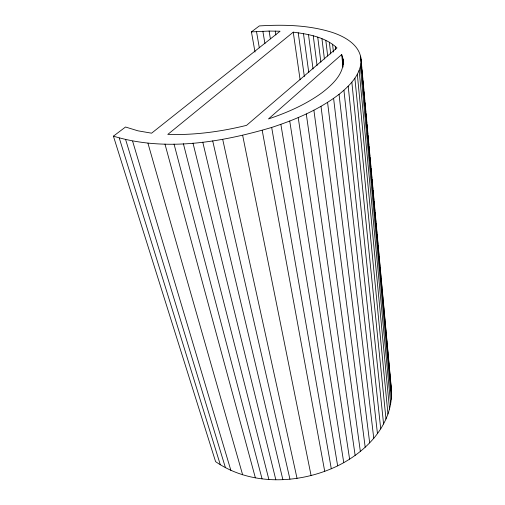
<?xml version="1.0" encoding="UTF-8"?>
<svg xmlns="http://www.w3.org/2000/svg" width="505" height="505" viewBox="0 0 505 505"><rect width="100%" height="100%" fill="white"/><g stroke="black" fill="none" stroke-linecap="round" stroke-linejoin="round"><path stroke-width="0.76" d="M251.433 31.891L269.108 31.064L280.06 31.222L151.601 133.181L137.922 130.82L125.524 127.014L113.417 136.161L215.584 461.633C249.148 484.907 294.649 484.118 331.286 468.741C361.574 456.028 390.681 429.086 391.583 394.235L361.024 63.056C362.42 45.463 343.886 35.722 329.456 31.556C306.756 24.96 282.775 24.499 259.33 25.925L251.433 31.891L255.012 52.04M343.154 59.369C344.479 73.673 332.441 84.613 322.165 92.611C305.986 104.447 287.408 112.564 268.49 118.934L341.683 54.546L343.154 59.369L343.659 64.072M113.417 136.161C165.084 151.879 220.95 142.397 271.671 127.449C295.488 119.622 319.04 109.667 339.057 94.321C348.942 86.286 359.238 76.305 361.024 63.056M293.247 32.162L167.793 134.418C194.311 135.29 220.849 131.679 246.566 125.347L336.955 47.906C325.207 37.054 308.561 34.151 293.247 32.162L300.109 79.784M119.281 138.08L220.344 464.821M125.688 139.765L225.451 467.75M132.619 141.192L230.88 470.395M147.946 143.224L242.627 474.776M164.983 144.095L255.372 477.831M174.042 144.077L262.051 478.835M183.397 143.748L268.875 479.479M192.998 143.111L275.825 479.75M202.783 142.164L282.863 479.649M212.706 140.908L289.939 479.182M222.699 139.355L297.035 478.336M242.665 135.378L311.086 475.546M262.202 130.334L324.721 471.342M271.671 127.449L331.286 468.741M256.496 31.525L259.324 47.83M262.852 31.215L264.942 43.638M280.862 124.35L337.643 465.831M269.108 31.064L270.383 38.847M289.725 121.048L343.753 462.618M275.244 31.076L275.863 34.971M298.209 117.577L349.593 459.133M306.276 113.947L355.129 455.39M298.215 32.781L304.351 76.52M303.473 33.62L308.782 72.625M313.876 110.191L360.336 451.407M308.492 34.637L313.037 68.996M320.991 106.321L365.191 447.222M313.252 35.817L317.071 65.53M317.746 37.168L320.871 62.166M327.568 102.376L369.673 442.847M321.938 38.683L324.418 59.022M391.583 394.235L390.636 382.31M333.603 98.368L373.763 438.308M325.813 40.362L327.682 56.036M329.361 42.212L330.724 53.953M339.057 94.321L377.456 433.637M332.549 44.219L333.439 52.04M335.364 46.378L335.711 49.515M341.683 54.546L343.034 67.089M343.924 90.256L380.726 428.846M343.343 62.355L343.596 64.709M342.491 56.503L343.331 64.35M348.191 86.204L383.579 423.973M351.846 82.17L385.997 419.036M354.889 78.187L387.979 414.062M357.325 74.267L389.525 409.069M359.156 70.429L390.643 404.088M360.381 66.685L391.324 399.139M361.094 59.546L391.425 389.405M360.602 56.169L361.182 62.443M361.327 64.009L361.687 67.929M361.833 69.501L362.192 73.421M362.337 74.986L362.697 78.906M362.842 80.472L363.202 84.392M363.348 85.964L363.707 89.884M363.852 91.449L364.212 95.369M364.358 96.935L364.717 100.855M364.863 102.427L365.222 106.347M365.367 107.912L365.727 111.832M365.873 113.404L366.239 117.324M366.377 118.89L366.744 122.81M366.882 124.375L367.249 128.295M367.394 129.867L367.754 133.787M367.899 135.353L368.259 139.273M368.404 140.845L368.764 144.765M368.909 146.33L369.269 150.25M369.414 151.816L369.774 155.736M369.919 157.307L370.279 161.228M370.424 162.793L370.784 166.713M370.929 168.279L371.289 172.199M371.434 173.77L371.794 177.691M371.939 179.256L372.299 183.176M372.444 184.748L372.804 188.668M372.949 190.233L373.309 194.154M373.454 195.719L373.814 199.639M373.959 201.211L374.325 205.131M374.464 206.696L374.83 210.617M374.969 212.188L375.335 216.108M375.48 217.674L375.84 221.594M375.985 223.159L376.345 227.08M376.49 228.651L376.85 232.571M376.995 234.137L377.355 238.057M377.5 239.623L377.86 243.543M378.005 245.114L378.365 249.034M378.51 250.6L378.87 254.52M379.015 256.092L379.375 260.012M379.52 261.577L379.88 265.497M380.025 267.063L380.385 270.983M380.53 272.555L380.89 276.475M381.035 278.04L381.395 281.96M381.54 283.532L381.9 287.452M382.045 289.018L382.411 292.938M382.55 294.503L382.916 298.423M383.055 299.995L383.421 303.915M383.566 305.481L383.926 309.401M384.071 310.966L384.431 314.886M384.576 316.458L384.936 320.378M385.081 321.944L385.441 325.864M385.586 327.436L385.946 331.356M386.091 332.921L386.451 336.841M386.596 338.407L386.956 342.327M387.101 343.899L387.461 347.819M387.606 349.384L387.966 353.304M388.111 354.876L388.471 358.796M388.616 360.362L388.976 364.282M389.121 365.847L389.481 369.767M389.626 371.339L389.986 375.259M390.131 376.825L390.498 380.745"/></g></svg>
